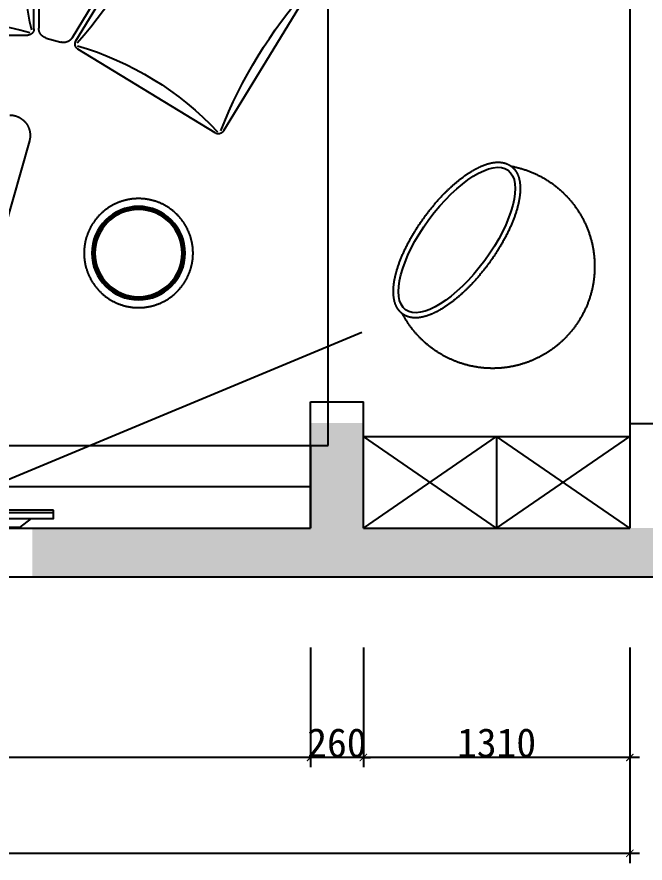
# Model space of a CAD drawing. Header units: inches. Extents: x 1174834 to 1369688, y -175882 to -108740.
# Drawn here: x 1320775 to 1323863, y -172674 to -168516 of the extents above; entities that cross this region are included whole.
import ezdxf

# ---------------------------------------------------------------- set-up
doc = ezdxf.new("R2010")
doc.units = ezdxf.units.IN
doc.header["$LTSCALE"] = 500
doc.header["$MEASUREMENT"] = 0
doc.linetypes.add('ACAD_ISO03W100', pattern=[30, 12, -18])
doc.linetypes.add('DASH', pattern=[0.35, 0.25, -0.1])
for name, color, linetype in [('A-01-原始墙体', 7, 'Continuous'), ('FF-FURN', 51, 'Continuous'), ('SH-尺寸标注', 32, 'Continuous'), ('特细线', 251, 'Continuous')]:
    doc.layers.add(name, color=color, linetype=linetype)
doc.dimstyles.new('D_20_2.35', dxfattribs={"dimtxt": 142.857143, "dimasz": 35.714286, "dimexe": 47.619048, "dimexo": 0, "dimgap": 0, "dimtad": 1, "dimdec": 0, "dimzin": 1, "dimdsep": 46, "dimtxsty": 'Standard', "dimblk": 'ARCHTICK', "dimcen": 0.09, "dimdle": 47.619048, "dimclrd": 252, "dimclre": 252, "dimclrt": 134, "dimadec": 0, "dimazin": 0, "dimtfac": 1, "dimtdec": 4, "dimtix": 1, "dimtmove": 2, "dimatfit": 3, "dimfxl": 1, "dimtolj": 1, "dimtzin": 0, "dimarcsym": 0})

# ---------------------------------------------------------------- blocks, each defined once
blk = doc.blocks.new('_ArchTick')
at = {"color": 0, "linetype": 'ByBlock', "const_width": 0.15}
blk.add_lwpolyline([(-0.5, -0.5), (0.5, 0.5)], dxfattribs=at)
blk = doc.blocks.new('*D57')
at = {"layer": 'Defpoints', "color": 0, "linetype": 'Continuous', "lineweight": -3, "transparency": 16777216}
for p in [(1322478.3, -171615.1), (1323788.3, -171615.1), (1322478.3, -172154.9)]:
    blk.add_point(p, dxfattribs=at)
at = {"layer": 'SH-尺寸标注', "color": 252, "linetype": 'Continuous', "lineweight": -2, "transparency": 16777216}
for p, q in [((1322478.3, -171615.1), (1322478.3, -172202.5)), ((1323788.3, -171615.1), (1323788.3, -172202.5)), ((1323835.9, -172154.9), (1322430.7, -172154.9))]:
    blk.add_line(p, q, dxfattribs=at)
at = {"layer": 'SH-尺寸标注', "color": 252, "linetype": 'Continuous', "lineweight": -2, "transparency": 16777216, "xscale": 35.71428581050463, "yscale": 35.71428581050463, "zscale": 35.71428581050463, "rotation": 180}
blk.add_blockref('_ArchTick', (1322478.3, -172154.9), dxfattribs=at)
at = {"layer": 'SH-尺寸标注', "color": 252, "linetype": 'Continuous', "lineweight": -2, "transparency": 16777216, "xscale": 35.71428581050463, "yscale": 35.71428581050463, "zscale": 35.71428581050463}
blk.add_blockref('_ArchTick', (1323788.3, -172154.9), dxfattribs=at)
at = {"layer": 'SH-尺寸标注', "color": 134, "linetype": 'Continuous', "transparency": 16777216, "insert": (1323133.3, -172083.5), "char_height": 142.86, "attachment_point": 5}
blk.add_mtext('\\A1;1310', dxfattribs=at)
blk = doc.blocks.new('*D58')
at = {"layer": 'Defpoints', "color": 0, "linetype": 'Continuous', "lineweight": -3, "transparency": 16777216}
for p in [(1322218.3, -171615.1), (1322478.3, -171615.1), (1322218.3, -172154.9)]:
    blk.add_point(p, dxfattribs=at)
at = {"layer": 'SH-尺寸标注', "color": 252, "linetype": 'Continuous', "lineweight": -2, "transparency": 16777216}
for p, q in [((1322218.3, -171615.1), (1322218.3, -172202.5)), ((1322478.3, -171615.1), (1322478.3, -172202.5)), ((1322218.3, -172154.9), (1322182.6, -172154.9)), ((1322478.3, -172154.9), (1322218.3, -172154.9)), ((1322478.3, -172154.9), (1322514, -172154.9))]:
    blk.add_line(p, q, dxfattribs=at)
at = {"layer": 'SH-尺寸标注', "color": 252, "linetype": 'Continuous', "lineweight": -2, "transparency": 16777216, "xscale": 35.71428581050463, "yscale": 35.71428581050463, "zscale": 35.71428581050463}
blk.add_blockref('_ArchTick', (1322218.3, -172154.9), dxfattribs=at)
at = {"layer": 'SH-尺寸标注', "color": 252, "linetype": 'Continuous', "lineweight": -2, "transparency": 16777216, "xscale": 35.71428581050463, "yscale": 35.71428581050463, "zscale": 35.71428581050463, "rotation": 180}
blk.add_blockref('_ArchTick', (1322478.3, -172154.9), dxfattribs=at)
at = {"layer": 'SH-尺寸标注', "color": 134, "linetype": 'Continuous', "transparency": 16777216, "insert": (1322348.3, -172083.5), "char_height": 142.86, "attachment_point": 5}
blk.add_mtext('\\A1;260', dxfattribs=at)
blk = doc.blocks.new('*D59')
at = {"layer": 'Defpoints', "color": 0, "linetype": 'Continuous', "lineweight": -3, "transparency": 16777216}
for p in [(1317748.3, -171615.1), (1322218.3, -171615.1), (1317748.3, -172154.9)]:
    blk.add_point(p, dxfattribs=at)
at = {"layer": 'SH-尺寸标注', "color": 252, "linetype": 'Continuous', "lineweight": -2, "transparency": 16777216}
for p, q in [((1317748.3, -171615.1), (1317748.3, -172202.5)), ((1322218.3, -171615.1), (1322218.3, -172202.5)), ((1322265.9, -172154.9), (1317700.7, -172154.9))]:
    blk.add_line(p, q, dxfattribs=at)
at = {"layer": 'SH-尺寸标注', "color": 252, "linetype": 'Continuous', "lineweight": -2, "transparency": 16777216, "xscale": 35.71428581050463, "yscale": 35.71428581050463, "zscale": 35.71428581050463, "rotation": 180}
blk.add_blockref('_ArchTick', (1317748.3, -172154.9), dxfattribs=at)
at = {"layer": 'SH-尺寸标注', "color": 252, "linetype": 'Continuous', "lineweight": -2, "transparency": 16777216, "xscale": 35.71428581050463, "yscale": 35.71428581050463, "zscale": 35.71428581050463}
blk.add_blockref('_ArchTick', (1322218.3, -172154.9), dxfattribs=at)
at = {"layer": 'SH-尺寸标注', "color": 134, "linetype": 'Continuous', "transparency": 16777216, "insert": (1319983.3, -172083.5), "char_height": 142.86, "attachment_point": 5}
blk.add_mtext('\\A1;4470', dxfattribs=at)
blk = doc.blocks.new('*D62')
at = {"layer": 'Defpoints', "color": 0, "linetype": 'Continuous', "lineweight": -3, "transparency": 16777216}
for p in [(1312678.3, -171615.1), (1323788.3, -171615.1), (1312678.3, -172626)]:
    blk.add_point(p, dxfattribs=at)
at = {"layer": 'SH-尺寸标注', "color": 252, "linetype": 'Continuous', "lineweight": -2, "transparency": 16777216}
for p, q in [((1312678.3, -171615.1), (1312678.3, -172673.6)), ((1323788.3, -171615.1), (1323788.3, -172673.6)), ((1323835.9, -172626), (1312630.7, -172626))]:
    blk.add_line(p, q, dxfattribs=at)
at = {"layer": 'SH-尺寸标注', "color": 252, "linetype": 'Continuous', "lineweight": -2, "transparency": 16777216, "xscale": 35.71428581050463, "yscale": 35.71428581050463, "zscale": 35.71428581050463, "rotation": 180}
blk.add_blockref('_ArchTick', (1312678.3, -172626), dxfattribs=at)
at = {"layer": 'SH-尺寸标注', "color": 252, "linetype": 'Continuous', "lineweight": -2, "transparency": 16777216, "xscale": 35.71428581050463, "yscale": 35.71428581050463, "zscale": 35.71428581050463}
blk.add_blockref('_ArchTick', (1323788.3, -172626), dxfattribs=at)
at = {"layer": 'SH-尺寸标注', "color": 134, "linetype": 'Continuous', "transparency": 16777216, "insert": (1318233.3, -172554.6), "char_height": 142.86, "attachment_point": 5}
blk.add_mtext('\\A1;11110', dxfattribs=at)
blk = doc.blocks.new('A$C48916692')
at = {"color": 3, "linetype": 'DASH', "ltscale": 150}
for p, q in [((9687.9, 5668.2), (10274.9, 5835.3)), ((8406.9, 5621.8), (9134.1, 5621.8)), ((9182.2, 5585.3), (9202.3, 5513.8)), ((8559.7, 5078.6), (9180.2, 5457.6))]:
    blk.add_line(p, q, dxfattribs=at)
for points in [[(8527.5, 6495.6), (9137.5, 6495.6, -0.414214), (9167.5, 6465.6), (9167.5, 5675.6, -0.414214), (9137.5, 5645.6), (8527.5, 5645.6, -0.414214), (8497.5, 5675.6), (8497.5, 6465.6, -0.414214)], [(8964.5, 4301.9), (9638.6, 4713.7, 0.414214), (9648.6, 4755), (9236.8, 5429.2, 0.414214), (9195.6, 5439.1), (8521.4, 5027.3, 0.414214), (8511.4, 4986.1), (8923.2, 4311.9, 0.414214)]]:
    blk.add_lwpolyline(points, format="xyb", close=True, dxfattribs=at)
blk.add_circle((10238.9, 5131.4), 267.8, dxfattribs=at)
for centre, radius, start, end in [((9660.5, 5764.3), 100, 180, 285.8966), ((9134.1, 5571.8), 50, 15.7086, 90), ((9154.2, 5500.3), 50, 301.4173, 15.7086)]:
    blk.add_arc(centre, radius, start, end, dxfattribs=at)
at = {"layer": 'FF-FURN', "color": 250}
for p, q in [((11183.6, 7449), (11183.6, 4199)), ((11183.6, 4199), (8317.5, 4199))]:
    blk.add_line(p, q, dxfattribs=at)
at = {"layer": 'FF-FURN', "color": 8}
for radius in [229.5, 221.8, 214.2]:
    blk.add_circle((10238.9, 5131.4), radius, dxfattribs=at)
for centre, radius, start, end in [((10634.7, 6065.8), 1533.6, 164.61, 195.1492), ((8826.3, 4284.3), 1408.6, 76.9693, 103.1862), ((7678.2, 7154.6), 2302.2, 291.112, 311.6012), ((10692.3, 5861), 1533.6, 196.2681, 226.8072), ((10472.1, 2580.6), 2302.2, 111.2333, 131.7225)]:
    blk.add_arc(centre, radius, start, end, dxfattribs=at)
blk = doc.blocks.new('erttttw3')
at = {"color": 147, "ltscale": 10}
blk.add_line((847669.4, 78451.1), (848569.4, 78451.1), dxfattribs=at)
at = {"color": 3, "ltscale": 10}
for p, q in [((847754.3, 78429.4), (847797.5, 78396)), ((848484.5, 78429.4), (848441.3, 78396)), ((847797.5, 78396), (848441.3, 78396))]:
    blk.add_line(p, q, dxfattribs=at)
blk.add_lwpolyline([(847669.4, 78461.5), (848569.4, 78461.5), (848569.4, 78429.4), (847669.4, 78429.4)], close=True, dxfattribs=at)
blk = doc.blocks.new('A$C0EE83289')
at = {"color": 147, "linetype": 'ACAD_ISO03W100', "ltscale": 5}
blk.add_line((1616.4, 672.3), (0, 0), dxfattribs=at)
at = {"extrusion": (0, 0, -1), "zscale": -1, "rotation": 180}
blk.add_blockref('erttttw3', (846503, 79133.8), dxfattribs=at)
blk = doc.blocks.new('A$C8b596f61')
at = {"color": 3, "linetype": 'DASH', "ltscale": 150}
for start, end in [(100.3571, 226.5214), (226.5214, 332.2296)]:
    blk.add_arc((500.9, 500.9), 500.9, start, end, dxfattribs=at)
blk.add_open_spline([(944.1, 267.5), (939.9, 264.4), (935.4, 261.7), (926, 256.9), (921, 254.9), (910.9, 251.8), (905.6, 250.5), (895, 248.9), (889.5, 248.4), (878.4, 248.1), (872.8, 248.3), (856.1, 249.8), (844.9, 252), (822, 258.3), (810.2, 262.5), (786.3, 272.9), (774.1, 279), (749.3, 293.1), (736.7, 301), (711.4, 318.5), (698.6, 328.1), (673, 348.9), (660.1, 360), (634.6, 383.6), (621.9, 396), (591.5, 427.5), (574.1, 447.2), (540.3, 488.2), (524, 509.5), (493.2, 553.2), (478.6, 575.5), (451.7, 620.4), (439.3, 643.1), (417.1, 687.9), (407.3, 710.1), (390.7, 753.4), (383.8, 774.5), (374.3, 810.8), (371.2, 826.3), (366.9, 856), (365.8, 870.3), (365.8, 894.4), (366.5, 904.6), (369.3, 924.1), (371.5, 933.4), (376.6, 948.3), (379.1, 954.2), (385, 965.4), (388.4, 970.6), (396, 980.4), (400.3, 984.9), (409.6, 993), (414.7, 996.6), (425.4, 1002.7), (431.1, 1005.2), (442.9, 1009.2), (449, 1010.6), (461.5, 1012.5), (467.9, 1013), (481, 1013), (487.6, 1012.6), (501.1, 1010.8), (508, 1009.5), (526.3, 1005), (537.9, 1001.2), (561.5, 991.7), (573.6, 986), (598.1, 972.7), (610.6, 965.1), (635.7, 948.4), (648.4, 939.1), (673.9, 919.1), (686.7, 908.4), (712.2, 885.5), (724.9, 873.3), (755.1, 842.7), (772.6, 823.5), (806.4, 783.5), (822.8, 762.6), (853.9, 719.7), (868.6, 697.8), (896.1, 653.4), (908.8, 631), (931.7, 586.5), (941.9, 564.4), (959.6, 521.1), (967, 499.9), (977.7, 462.9), (981.5, 446.9), (986.9, 416.1), (988.5, 401.3), (989.5, 375.7), (989.2, 364.7), (987.1, 345.5), (985.6, 337), (981.4, 320.9), (978.6, 313.2), (972.7, 300.6), (969.7, 295.4), (963.1, 285.8), (959.3, 281.2), (951.8, 273.6), (948.1, 270.4), (944.1, 267.5)], degree=3, knots=[0, 0, 0, 0, 0.067912, 0.067912, 0.135824, 0.135824, 0.203736, 0.203736, 0.271647, 0.271647, 0.339559, 0.339559, 0.469352, 0.469352, 0.599146, 0.599146, 0.728939, 0.728939, 0.858732, 0.858732, 0.988525, 0.988525, 1.118319, 1.118319, 1.248112, 1.248112, 1.432393, 1.432393, 1.616674, 1.616674, 1.800955, 1.800955, 1.985237, 1.985237, 2.169518, 2.169518, 2.353799, 2.353799, 2.498724, 2.498724, 2.643649, 2.643649, 2.757176, 2.757176, 2.870703, 2.870703, 2.950171, 2.950171, 3.029639, 3.029639, 3.109107, 3.109107, 3.188574, 3.188574, 3.268042, 3.268042, 3.34751, 3.34751, 3.426978, 3.426978, 3.506445, 3.506445, 3.585913, 3.585913, 3.715156, 3.715156, 3.844399, 3.844399, 3.973642, 3.973642, 4.102885, 4.102885, 4.232128, 4.232128, 4.361371, 4.361371, 4.543846, 4.543846, 4.726322, 4.726322, 4.908797, 4.908797, 5.091273, 5.091273, 5.273749, 5.273749, 5.456224, 5.456224, 5.603509, 5.603509, 5.750794, 5.750794, 5.870291, 5.870291, 5.970325, 5.970325, 6.070359, 6.070359, 6.145232, 6.145232, 6.220106, 6.220106, 6.283185, 6.283185, 6.283185, 6.283185], dxfattribs=at)
at = {"layer": '特细线', "extrusion": (0, 0, -1)}
blk.add_ellipse((677.5, 630.6), major_axis=(-251.8, 342.9), ratio=0.399731, start_param=3.141593, end_param=9.424778, dxfattribs=at)

msp = doc.modelspace()

# ---------------------------------------------------------------- hatches: boundary and pattern name
at = {"layer": '特细线'}
h = msp.add_hatch(color=256, dxfattribs=at)
h.dxf.hatch_style = 1
h.paths.add_polyline_path([(1324028.3, -171027.4), (1322478.3, -171027.4), (1322478.3, -170848.3), (1322478.3, -170512), (1322218.3, -170512), (1322218.3, -171027.4), (1320851.5, -171027.4), (1320851.5, -171267.4), (1324028.3, -171267.4)])

# ---------------------------------------------------------------- linework, layer by layer
at = {"color": 3, "linetype": 'DASH', "ltscale": 150}
for p, q in [((1322478.3, -170577.4), (1323788.3, -170577.4)), ((1323133.3, -170577.4), (1323133.3, -171027.4))]:
    msp.add_line(p, q, dxfattribs=at)
at = {"color": 147, "linetype": 'ACAD_ISO03W100', "ltscale": 3}
for p, q in [((1323133.3, -171027.4), (1322478.3, -170577.4)), ((1322478.3, -171027.4), (1323133.3, -170577.4)), ((1323133.3, -171027.4), (1323788.3, -170577.4)), ((1323788.3, -171027.4), (1323133.3, -170577.4))]:
    msp.add_line(p, q, dxfattribs=at)
at = {"color": 3, "linetype": 'DASH', "ltscale": 150}
msp.add_lwpolyline([(1314968.3, -171027.4), (1314968.3, -170621.2), (1322218.3, -170621.2), (1322218.3, -171027.4)], dxfattribs=at)
at = {"color": 147, "linetype": 'ACAD_ISO03W100', "ltscale": 3}
msp.add_lwpolyline([(1318861.4, -171027.4), (1322218.3, -171027.4), (1322218.3, -170824.3), (1318861.4, -170824.3)], close=True, dxfattribs=at)
at = {"layer": 'A-01-原始墙体', "color": 4}
for p, q in [((1322218.3, -170407.4), (1322478.3, -170407.4)), ((1322218.3, -171027.4), (1322218.3, -170407.4)), ((1322478.3, -171027.4), (1322478.3, -170407.4)), ((1323788.3, -170514.2), (1324028.3, -170514.2)), ((1323788.3, -170514.2), (1323788.3, -171027.4)), ((1314218.3, -171027.4), (1322218.3, -171027.4)), ((1322478.3, -171027.4), (1323788.3, -171027.4)), ((1313958.3, -171267.4), (1324028.3, -171267.4))]:
    msp.add_line(p, q, dxfattribs=at)
at = {"layer": '特细线'}
msp.add_line((1323788.3, -165077.4), (1323788.3, -170514.2), dxfattribs=at)

# ---------------------------------------------------------------- block references
at = {"color": 3, "xscale": -1, "rotation": 90}
msp.add_blockref('A$C48916692', (1326504.6, -159437.6), dxfattribs=at)
at = {"color": 3, "xscale": -1}
msp.add_blockref('A$C8b596f61', (1323615.3, -170242.7), dxfattribs=at)
at = {"color": 147, "xscale": 1.300000000046566, "yscale": 1.300000000046566, "zscale": 1.300000000046566, "rotation": 180}
msp.add_blockref('A$C0EE83289', (1322471.4, -170065), dxfattribs=at)

# ---------------------------------------------------------------- dimensions: what is measured, and where the dimension line sits
at = {"layer": 'SH-尺寸标注', "color": 252, "linetype": 'Continuous'}
dim = msp.add_aligned_dim(p1=(1323788.3, -171615.1), p2=(1312678.3, -171615.1), distance=1010.9, dimstyle='D_20_2.35', dxfattribs=at)
dim.commit()
dim.dimension.update_dxf_attribs({"geometry": '*D62', "text_midpoint": (1318233.3, -172554.6)})
for base, p1, p2, picture, middle in [((1317748.3, -172154.9), (1322218.3, -171615.1), (1317748.3, -171615.1), '*D59', (1319983.3, -172083.5)), ((1322218.3, -172154.9), (1322478.3, -171615.1), (1322218.3, -171615.1), '*D58', (1322348.3, -172083.5)), ((1322478.3, -172154.9), (1323788.3, -171615.1), (1322478.3, -171615.1), '*D57', (1323133.3, -172083.5))]:
    dim = msp.add_linear_dim(base=base, p1=p1, p2=p2, angle=180, dimstyle='D_20_2.35', dxfattribs=at)
    dim.commit()
    dim.dimension.update_dxf_attribs({"geometry": picture, "text_midpoint": middle})

doc.saveas('drawing.dxf')
